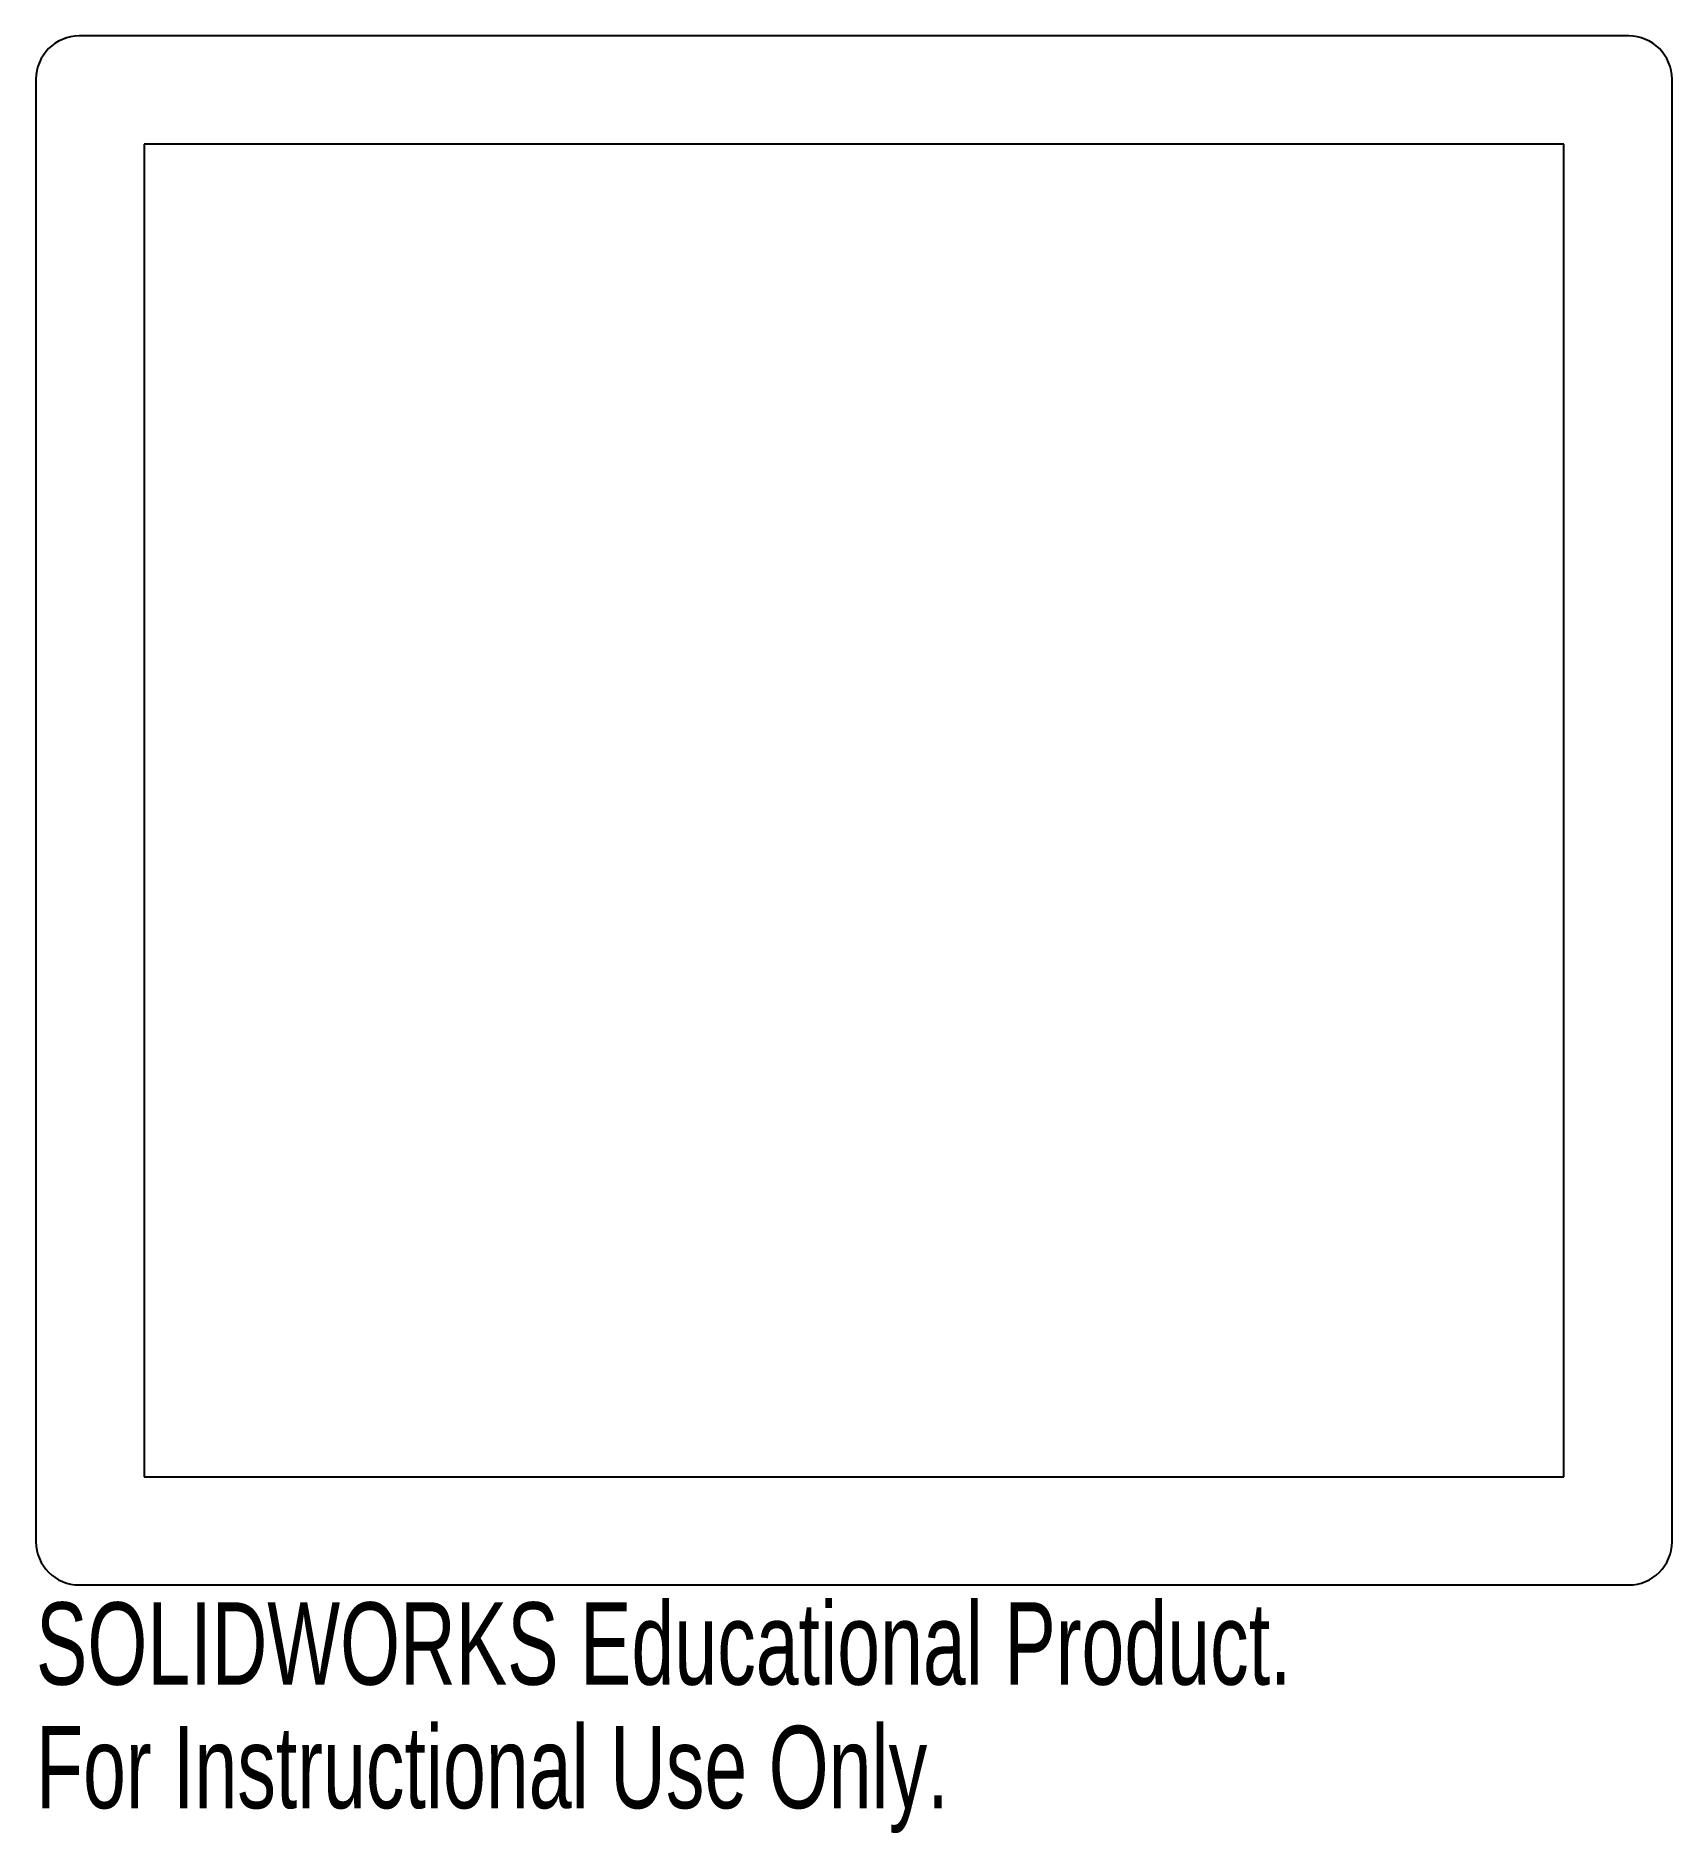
# Model space of a CAD drawing. Header units: inches. Extents: x -1.89 to 1.89, y -2.36 to 1.79.
import ezdxf

# ---------------------------------------------------------------- set-up
doc = ezdxf.new("R2010")
doc.units = ezdxf.units.IN
doc.header["$MEASUREMENT"] = 0
doc.styles.add('SLDTEXTSTYLE0', font='TXT', dxfattribs={"width": 0.7})

msp = doc.modelspace()

# ---------------------------------------------------------------- linework, layer by layer
at = {"color": 7, "linetype": 'Continuous', "lineweight": 25}
for p, q in [((1.79, 1.79), (-1.79, 1.79)), ((-1.89, 1.69), (-1.89, -1.69)), ((1.89, -1.69), (1.89, 1.69)), ((-1.64, 1.54), (-1.64, -1.54)), ((1.64, 1.54), (-1.64, 1.54)), ((1.64, -1.54), (1.64, 1.54)), ((-1.64, -1.54), (1.64, -1.54)), ((-1.79, -1.79), (1.79, -1.79))]:
    msp.add_line(p, q, dxfattribs=at)
for centre, start, end in [((-1.79, 1.69), 90, 180), ((1.79, 1.69), 0, 90), ((-1.79, -1.69), 180, 270), ((1.79, -1.69), 270, 0)]:
    msp.add_arc(centre, 0.1, start, end, dxfattribs=at)

# ---------------------------------------------------------------- texts
at = {"color": 7, "linetype": 'Continuous', "char_height": 0.1903, "attachment_point": 1, "style": 'SLDTEXTSTYLE0'}
for s, insert in [('SOLIDWORKS Educational Product.', (-1.89, -1.8301)), ('For Instructional Use Only.', (-1.89, -2.1156))]:
    msp.add_mtext(s, dxfattribs=dict(at, insert=insert))

doc.saveas('drawing.dxf')
